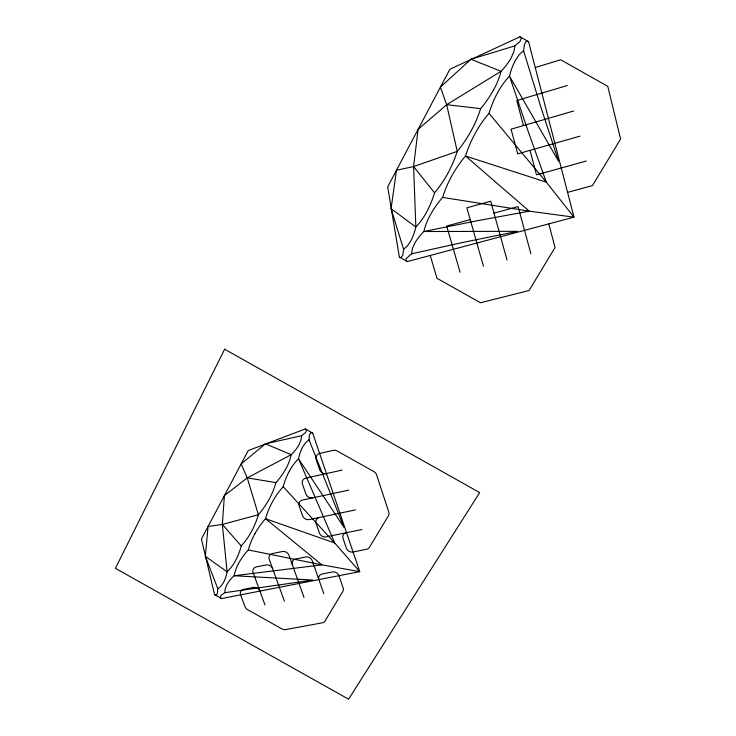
<?xml version="1.0" encoding="UTF-8"?>
<svg xmlns="http://www.w3.org/2000/svg" width="736" height="736" viewBox="0 0 736 736"><rect width="100%" height="100%" fill="white"/><g stroke="black" fill="none" stroke-linecap="round" stroke-linejoin="round"><path stroke-width="1.1" d="M305.311 428.95L306.286 429.806A1.527 1.38 32.2 0 1 306.489 430.312L305.56 432.575L301.622 435.694L300.96 440.146L298.982 444.848A54.528 48.843 36.4 0 1 291.217 454.692A64.74 57.39 36.5 0 1 285.844 468.823A95.735 84.612 38.7 0 1 275.945 482.604A102.148 89.12 38.2 0 1 269.054 499.44A114.853 100.078 39 0 1 258.373 514.703A113.234 97.41 38 0 1 251.353 531.723A100.722 86.756 37.3 0 1 241.261 545.965A91.963 78.329 36.2 0 1 235.41 560.795A62.229 53.121 34.5 0 1 227.111 571.835A51.382 43.479 33.6 0 1 223.477 582.562L220.883 586.27L217.819 588.8L217.46 593.271L216.218 595.001A1.426 1.205 30.8 0 1 215.74 595.074L214.59 594.697L201.434 539.046L248.225 450.561L305.311 428.95L312.726 433.108L359.748 571.642L221.508 598.58L214.59 594.697M493.516 90.05A115.055 108.873 89.6 0 1 480.636 108.624A121.376 115.304 81.8 0 1 471.123 130.898A136.703 129.278 81.1 0 1 457.24 151.368L413.586 166.566L396.456 170.255L391.083 208.693L403.613 249.348L402.868 255.079L401.276 257.379A1.638 1.582 39 0 1 400.697 257.499L399.363 257.112L387.679 186.861L449.852 69.276L519.947 36.8L528.531 41.639L573.988 217.166L407.293 261.574L399.363 257.112M406.355 258.483L411.562 253.819L412.408 248.676L414.754 243.211A57.022 55.439 20.3 0 1 423.862 231.509A69.276 67.905 10.2 0 1 430.532 214.526A102.497 99.691 1.4 0 1 442.667 197.395A113.142 110.244 -14.4 0 1 451.683 176.097A127.346 123.538 -14.6 0 1 465.483 156.014A130.64 126.27 -28.5 0 1 475.272 133.244A116.086 112.663 -30.3 0 1 489.008 113.344A110.216 106.131 -41.3 0 1 497.729 92.423A74.548 72.211 -48.9 0 1 509.524 76.121A63.526 60.932 -54.6 0 1 515.366 60.361M442.667 197.395L529.304 211.186L573.988 217.166L546.324 182.16L527.648 129.895L509.524 76.121L558.578 161.267L540.767 106.784L523.544 50.683L524.4 44.464L526.166 41.483A1.895 1.803 -66.9 0 1 527.022 41.216L528.531 41.639M205.326 556.306L227.111 571.835L222.346 524.446L224.397 495.622L247.232 477.876L291.217 454.701L265.429 443.836L241.15 463.928L247.232 477.876L258.373 514.703L222.346 524.446L208.067 526.488L205.326 556.306L217.819 588.8M519.947 36.8L521.051 37.84A1.849 1.766 -68.6 0 1 521.254 38.484L519.966 41.492L514.988 45.853L513.857 51.695L511.115 57.96A65.992 62.68 -80.3 0 1 501.041 71.337A77.547 74.069 -86.7 0 1 493.525 90.05M391.083 208.693L415.849 226.992L413.586 166.566L418.103 129.315L446.651 104.696L501.041 71.337L470.948 59.23L440.413 87.124L446.651 104.696L457.24 151.368A133.326 126.399 72.9 0 1 447.608 173.788A118.386 112.746 72.8 0 1 434.553 192.823A107.152 102.102 64.1 0 1 426.512 212.253A72.211 69.506 61.4 0 1 415.849 226.992A59.312 56.948 53.1 0 1 410.771 240.966L407.422 245.888L403.613 249.348M406.355 258.483L405.978 259.836A1.665 1.61 37 0 0 406.217 260.599L407.293 261.574M515.375 60.361L519.184 54.731L523.544 50.683M312.726 433.108L311.448 432.704A1.555 1.408 31.5 0 0 310.739 432.869L309.414 435.086L309.01 439.843L305.569 442.759L302.662 446.918A52.652 47.343 27 0 0 298.558 458.822A62.56 55.669 26.3 0 0 289.487 470.865M224.756 592.692L225.234 588.69L226.955 584.513A49.652 42.108 27.8 0 1 234.094 575.754L313.002 580.051L224.756 592.692L221.324 595.139L220.322 597.154A1.454 1.224 30.4 0 0 220.552 597.77L221.508 598.58M470.948 59.23L514.988 45.853M535.228 67.51L560.694 59.791L607.789 86.351L620.595 139.03L592.471 185.582L567.566 192.372M567.208 85.551L516.792 100.519L523.443 125.589M573.629 110.998L511.069 129.186L517.702 153.879L579.986 136.151M586.27 161.018L536.516 174.874L530.012 150.374M470.212 219.622L446.669 226.035L460.092 272.274M494.012 213.136L518.08 206.586L530.914 253.819M265.429 443.836L301.622 435.694M411.562 253.819L463.754 242.245L517.491 231.334L423.862 231.509L475.852 220.993L529.304 211.186L465.483 156.014L546.324 182.16L488.998 113.344M342.065 470.111L305.854 478.087A5.511 4.904 29.6 0 0 302.468 484.132L305.918 494.068A5.492 4.876 29 0 0 312.68 497.876M348.772 490.112L302.496 500.066A5.465 4.83 29 0 0 299.147 506.009L302.57 515.816A5.456 4.802 28.4 0 0 309.286 519.588L355.405 509.91M361.974 529.506L326.131 536.848A5.437 4.775 26.8 0 1 319.433 533.085L316.057 523.351A5.456 4.802 27.3 0 1 319.442 517.463M446.651 104.696L480.636 108.624M247.232 477.876L275.945 482.604M283.204 486.68A98.486 86.416 24.1 0 0 272.651 501.464A110.639 97.014 23.2 0 0 265.53 518.724L321.917 564.852L234.094 575.754A60.159 51.502 27.1 0 1 238.915 562.764A88.697 75.863 25.4 0 1 248.326 549.93L321.917 564.852L359.748 571.642L334.733 543.012L283.194 486.671A92.258 82.009 24 0 1 289.478 470.874M241.27 545.965L222.346 524.446M434.553 192.823L413.586 166.566M309.01 439.843L343.933 527.316L298.558 458.822L334.733 543.012L265.53 518.724A109.112 94.401 23.9 0 0 254.895 533.72M264.978 604.928L253.083 572.544A5.308 4.545 29.4 0 1 256.211 566.932L266.046 564.954A5.318 4.572 29 0 1 272.614 568.643M284.409 601.211L269.21 559.24A5.345 4.609 29 0 1 272.412 553.555L282.357 551.531A5.354 4.637 28.5 0 1 288.963 555.248L304.014 597.466M323.822 593.676L312.257 560.722A5.373 4.655 27 0 0 305.624 557.005L295.596 559.02A5.354 4.637 27.5 0 0 292.339 564.705M430.229 255.456L436.991 278.291L480.479 302.772L529.074 290.518L555.045 247.526L548.771 223.882M483.442 266.193L466.854 207.81L490.71 201.25L507.049 260.038M248.326 549.93A97.134 84.088 24.6 0 1 254.895 533.729M346.518 532.671A5.456 4.793 25.1 0 0 343.068 538.522L346.38 548.228A5.437 4.775 24.6 0 0 353.068 551.982L366.353 549.332A5.465 4.802 23.8 0 0 369.5 547.198L388.369 515.862A5.538 4.931 23.1 0 0 388.764 512.072L376.593 474.812A5.584 5.032 25 0 0 373.897 471.601L337.309 451.039A5.584 5.032 28.7 0 0 333.141 450.386L319.626 453.431A5.566 4.996 29.6 0 0 316.176 459.604L319.617 469.706A5.548 4.977 28.9 0 0 326.453 473.552M318.881 579.609A5.354 4.628 25.6 0 1 322.202 573.96L332.295 571.982A5.373 4.655 25.1 0 1 338.928 575.699L343.142 587.926A5.354 4.618 24.5 0 1 342.82 591.496L325.119 620.89A5.29 4.508 25 0 1 322.129 622.858L285.724 629.565A5.235 4.425 26.7 0 1 281.842 628.875L247.627 609.666A5.235 4.434 28.9 0 1 245.042 606.731L240.608 594.863A5.253 4.462 29.4 0 1 243.69 589.352L253.396 587.448A5.262 4.48 29 0 1 259.9 591.1M224.636 349.204L115.405 568.33L348.597 699.2L479.67 492.605L224.636 349.204"/></g></svg>
